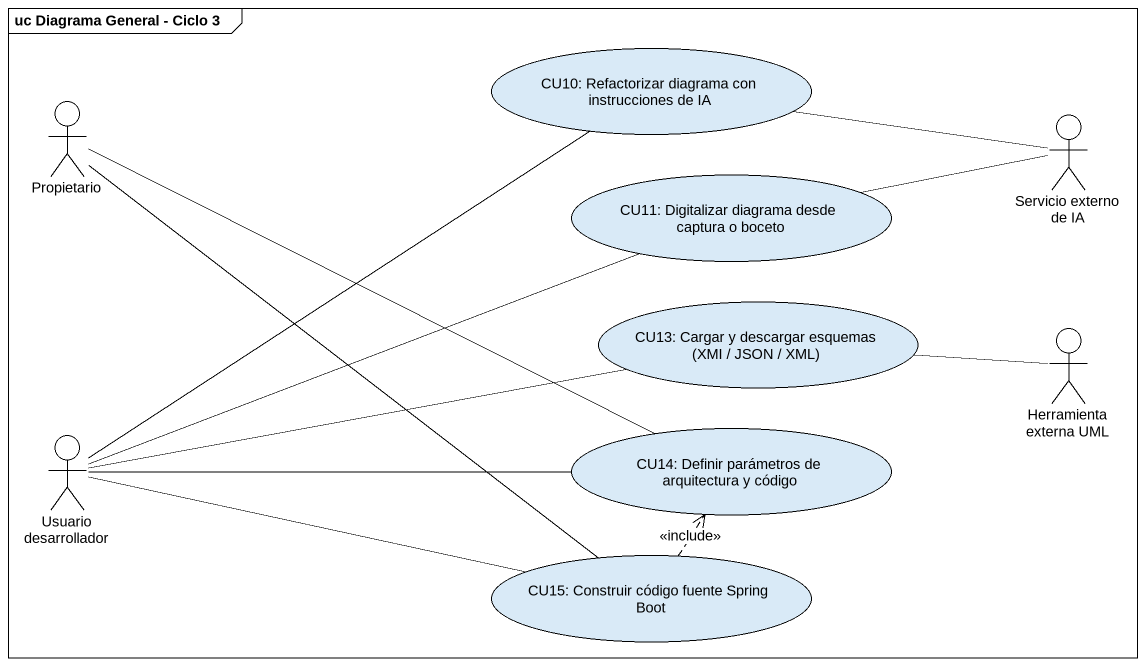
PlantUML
@startuml
mainframe uc Diagrama General - Ciclo 3
usecase "CU10: Refactorizar diagrama con instrucciones de IA" as CU10_Refactorizar_diagrama
actor Propietario
actor "Servicio externo de IA" as Servicio_externo_de_IA
usecase "CU11: Digitalizar diagrama desde captura o boceto" as CU11_Digitalizar_diagrama
usecase "CU13: Cargar y descargar esquemas (XMI / JSON / XML)" as CU13_Cargar_y_descargar
actor "Herramienta externa UML" as Herramienta_externa_UML
actor "Usuario desarrollador" as Usuario_desarrollador
usecase "CU14: Definir parámetros de arquitectura y código" as CU14_Definir_parámetros_de
usecase "CU15: Construir código fuente Spring Boot" as CU15_Construir_código
Propietario -right- CU14_Definir_parámetros_de
Propietario -- CU15_Construir_código
Servicio_externo_de_IA -left- CU10_Refactorizar_diagrama
Servicio_externo_de_IA -left- CU11_Digitalizar_diagrama
Herramienta_externa_UML -left- CU13_Cargar_y_descargar
Usuario_desarrollador -up- CU10_Refactorizar_diagrama
Usuario_desarrollador -right- CU11_Digitalizar_diagrama
Usuario_desarrollador -right- CU13_Cargar_y_descargar
Usuario_desarrollador -right- CU14_Definir_parámetros_de
Usuario_desarrollador -right- CU15_Construir_código
CU15_Construir_código .up.> CU14_Definir_parámetros_de : <<include>>
@enduml
